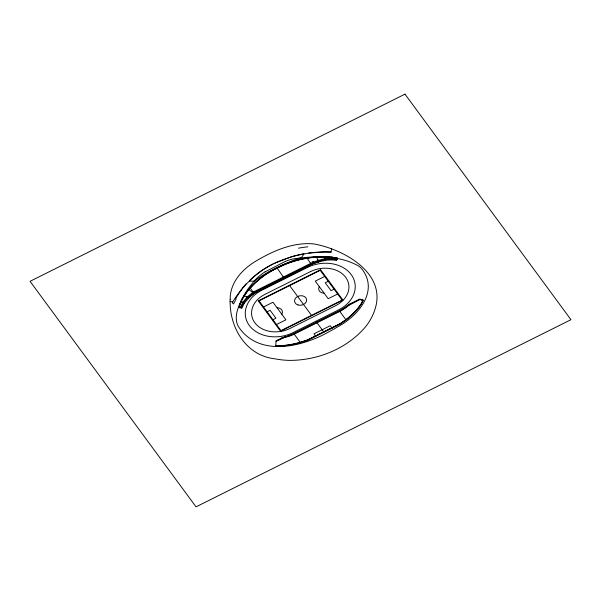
<?xml version="1.0" encoding="UTF-8"?>
<svg xmlns="http://www.w3.org/2000/svg" width="601" height="601" viewBox="0 0 601 601"><rect width="100%" height="100%" fill="white"/><g stroke="black" fill="none" stroke-linecap="round" stroke-linejoin="round"><path stroke-width="0.9" d="M331.812 257.551L331.677 259.85L325.426 260.293L318.237 262.104A37.765 29.434 -9.3 0 0 311.543 264.463L254.17 293.446L250.234 288.104L252.615 285.588A77.657 60.521 -9.3 0 1 276.918 268.324M307.291 258.287L310.785 257.761A76.763 59.822 -9.3 0 1 316.644 257.145A61.602 48.012 -9.3 0 1 324.931 256.95L331.992 257.589L331.677 259.85L336.568 260.451L337.176 257.874M336.568 260.451L337.101 258.197M308.666 252.998L322.339 252.225A78.573 78.017 4.2 0 1 325.351 252.232L330.993 252.63L331.639 248.468M252.818 292.199L254.035 293.536L253.675 293.829A37.465 29.201 -9.3 0 0 252.63 294.588L252.127 294.971A36.083 28.127 -9.3 0 0 249.723 297.014L244.382 303.039L241.895 308.035L239.025 307.622A60.288 46.983 -9.3 0 1 241.016 301.845L244.389 295.617A67.86 52.888 -9.3 0 1 248.927 289.607L250.234 288.104M235.6 298.644L241.099 290.065M242.917 297.487L246.56 292.003L251.736 285.978A78.235 60.971 -9.3 0 1 277.114 267.738A78.641 61.287 -9.3 0 1 309.748 257.483L318.635 256.582L326.2 256.589A57.929 45.15 -9.3 0 1 337.214 258.145L336.951 258.828C327.988 257.07 318.868 259.624 310.74 263.351L253.359 292.003A2.246 1.75 -9.3 0 0 252.901 292.289L247.176 296.909L242.947 302.123L240.325 307.381L238.958 307.186A57.628 44.917 -9.3 0 1 242.879 297.472M361.524 302.829L363.199 300.087L359.834 299.073L350.285 303.836L345.432 308.028A35.264 27.481 -9.3 0 1 339.963 311.318L294.392 334.066A35.264 27.481 -9.3 0 1 288.322 336.537L281.884 338.093L285.114 336.77M361.562 303.047L363.237 300.305L359.864 299.29L348.392 305.015L344.974 307.81A34.49 26.88 -9.3 0 1 339.625 311.025L294.062 333.78A34.49 26.88 -9.3 0 1 288.119 336.192L283.537 337.394L276.122 341.098M361.599 303.265L363.274 300.515L359.901 299.501L344.365 307.704A33.716 26.279 -9.3 0 1 339.295 310.74L293.724 333.487A33.716 26.279 -9.3 0 1 288.112 335.786L276.159 341.315M232.872 303.603L232.617 302.04C242.398 286.076 256.281 272.403 273.102 264.004M243.15 287.323L246.004 283.845M274.905 263.133L291.831 256.619A82.855 64.57 -9.3 0 1 304.008 253.787L301.544 257.574A149.739 116.699 -9.3 0 0 254.043 281.133L248.228 288.638A117.45 91.532 -9.3 0 0 241.294 300.538C238.372 306.765 235.524 313.587 236.418 320.611A28.247 22.012 -9.3 0 0 238.364 326.493C258.648 357.557 302.393 347.1 329.453 331.512A139.417 108.653 -9.3 0 0 337.492 326.936C357.407 316.532 378.961 291.928 362.403 269.646A26.211 20.426 -9.3 0 0 358.474 265.927C338.994 254.959 314.428 255.793 292.89 258.971A39.816 31.034 -9.3 0 0 285.43 261.337M249.723 297.014L253.675 293.829M361.757 303.317A67.237 52.4 -9.3 0 1 346.063 319.957L340.624 323.841L307.667 340.301L300.44 342.63A66.914 52.144 -9.3 0 1 275.806 346.221M344.966 320.543L340.594 323.623L307.629 340.083L302.288 341.849A68.086 53.061 -9.3 0 1 275.761 346.048L276.084 340.88L281.861 338.093L280.569 338.506M254.358 293.356L257.273 291.44L311.303 264.463L310.567 263.013M351.247 303.227L346.912 305.909M265.146 271.84L285.43 261.345M263.554 306.953L272.974 302.25L285.918 319.83L276.49 324.54M324.683 276.43L315.262 281.133L328.206 298.72L337.627 294.017M267.107 311.784L270.104 310.281L275.942 318.207L272.937 319.702M328.244 281.26L325.239 282.763L331.068 290.681L334.073 289.186M277.286 268.316L284.145 278.143M312.032 261.938L313.692 261.27M330.813 251.518C305.481 251.624 279.397 257.566 258.648 272.636C258.002 273.17 246.365 282.207 250.271 281.17C251.534 281.14 252.796 281.178 254.058 281.155M326.238 256.807L318.665 256.8L309.778 257.679A78.641 61.287 -9.3 0 0 277.129 267.941A78.235 60.971 -9.3 0 0 251.781 286.204L246.598 292.221L242.947 297.705A57.628 44.917 -9.3 0 0 239.01 307.404M331.992 257.589L337.289 258.565M238.995 307.404L241.106 307.712L243.66 302.581L247.8 297.487L253.464 292.912A1.472 1.149 -9.3 0 1 253.765 292.725L311.115 264.094C319.071 260.451 327.988 257.919 336.755 259.64L337.251 258.347A57.929 45.15 -9.3 0 0 326.238 256.785M229.965 301.454L232.617 302.04M241.024 301.845L244.382 303.039L242.616 301.912M239.829 307.179L241.895 308.035M244.389 295.617L248.431 298.058L246.876 296.631M248.919 289.607L254.035 293.536M332.225 328.093L330.212 325.734L314.06 333.795L315.668 336.357M339.295 310.74L346.071 319.957M289.629 285.595L311.551 315.375M316.509 322.113L323.909 332.188M293.724 333.487L300.44 342.63M311.326 264.575L307.239 258.295A77.679 60.543 -9.3 0 0 277.189 268.196M283.206 276.4L284.13 278.03M253.314 291.921L254.17 293.446M316.644 257.145L318.68 261.923L317.997 259.985M311.543 264.463L311.521 264.35A34.445 33.017 14.5 0 1 318.237 262.104M238.89 306.788L239.025 307.622M325.118 258.265L325.426 260.293L324.931 256.965M254.073 281.163A50.642 39.471 -9.3 0 1 265.109 271.802M277.144 307.72A6.025 4.695 -9.3 0 1 281.816 314.263M324.112 293.153A6.025 4.695 -9.3 0 1 319.229 286.715M298.547 248.153A101.516 87.017 -1.3 0 1 307.855 246.823M241.151 290.103A94.8 86.461 10.6 0 1 243.21 287.361M233.519 303.978A136.232 124.925 51.8 0 1 236.155 298.998M361.757 303.114A68.086 53.061 -9.3 0 1 344.951 320.528M361.727 302.896A68.086 53.061 -9.3 0 1 344.914 320.31L340.557 323.406L307.599 339.865L302.25 341.631A68.086 53.061 -9.3 0 1 275.731 345.83M331.744 256.92A57.929 45.15 -9.3 0 1 332.353 257.01M230.175 299.215C228.981 326.824 245.651 355.679 275.168 358.865A70.745 55.134 -9.3 0 0 289.366 360.382C318.004 360.517 347.513 348.49 365.986 326.253A69.13 53.872 -9.3 0 0 370.224 320.002L371.433 317.824A71.669 55.855 -9.3 0 0 375.137 308.824C386.668 272.531 342.773 248.882 313.414 243.871C293.318 242.158 273.943 250.504 256.98 260.473C242.977 268.534 230.01 282.042 230.175 299.215M404.969 94.139L30.05 281.321L196.031 506.861L570.95 319.679L404.969 94.139M307.442 267.46L261.871 290.208A32.364 25.219 -9.3 0 0 249.302 325.464A32.364 25.219 -9.3 0 0 293.063 332.601L338.633 309.846A32.364 25.219 -9.3 0 0 351.209 274.589A32.364 25.219 -9.3 0 0 307.442 267.46M310.492 271.599L264.921 294.347A26.046 20.299 -9.3 0 0 254.801 322.722A26.046 20.299 -9.3 0 0 290.02 328.454L335.591 305.706A26.046 20.299 -9.3 0 0 345.703 277.339A26.046 20.299 -9.3 0 0 310.492 271.599M320.588 269.729L258.235 300.861L280.584 331.241L342.946 300.102L320.588 269.729M320.198 270.33L259.061 300.853L280.983 330.633L342.119 300.117L320.198 270.33M297.961 304.97A6.115 4.77 -9.3 0 0 306.66 299.726A6.115 4.77 -9.3 0 0 297.149 296.751A6.115 4.77 -9.3 0 0 297.961 304.97"/></g></svg>
